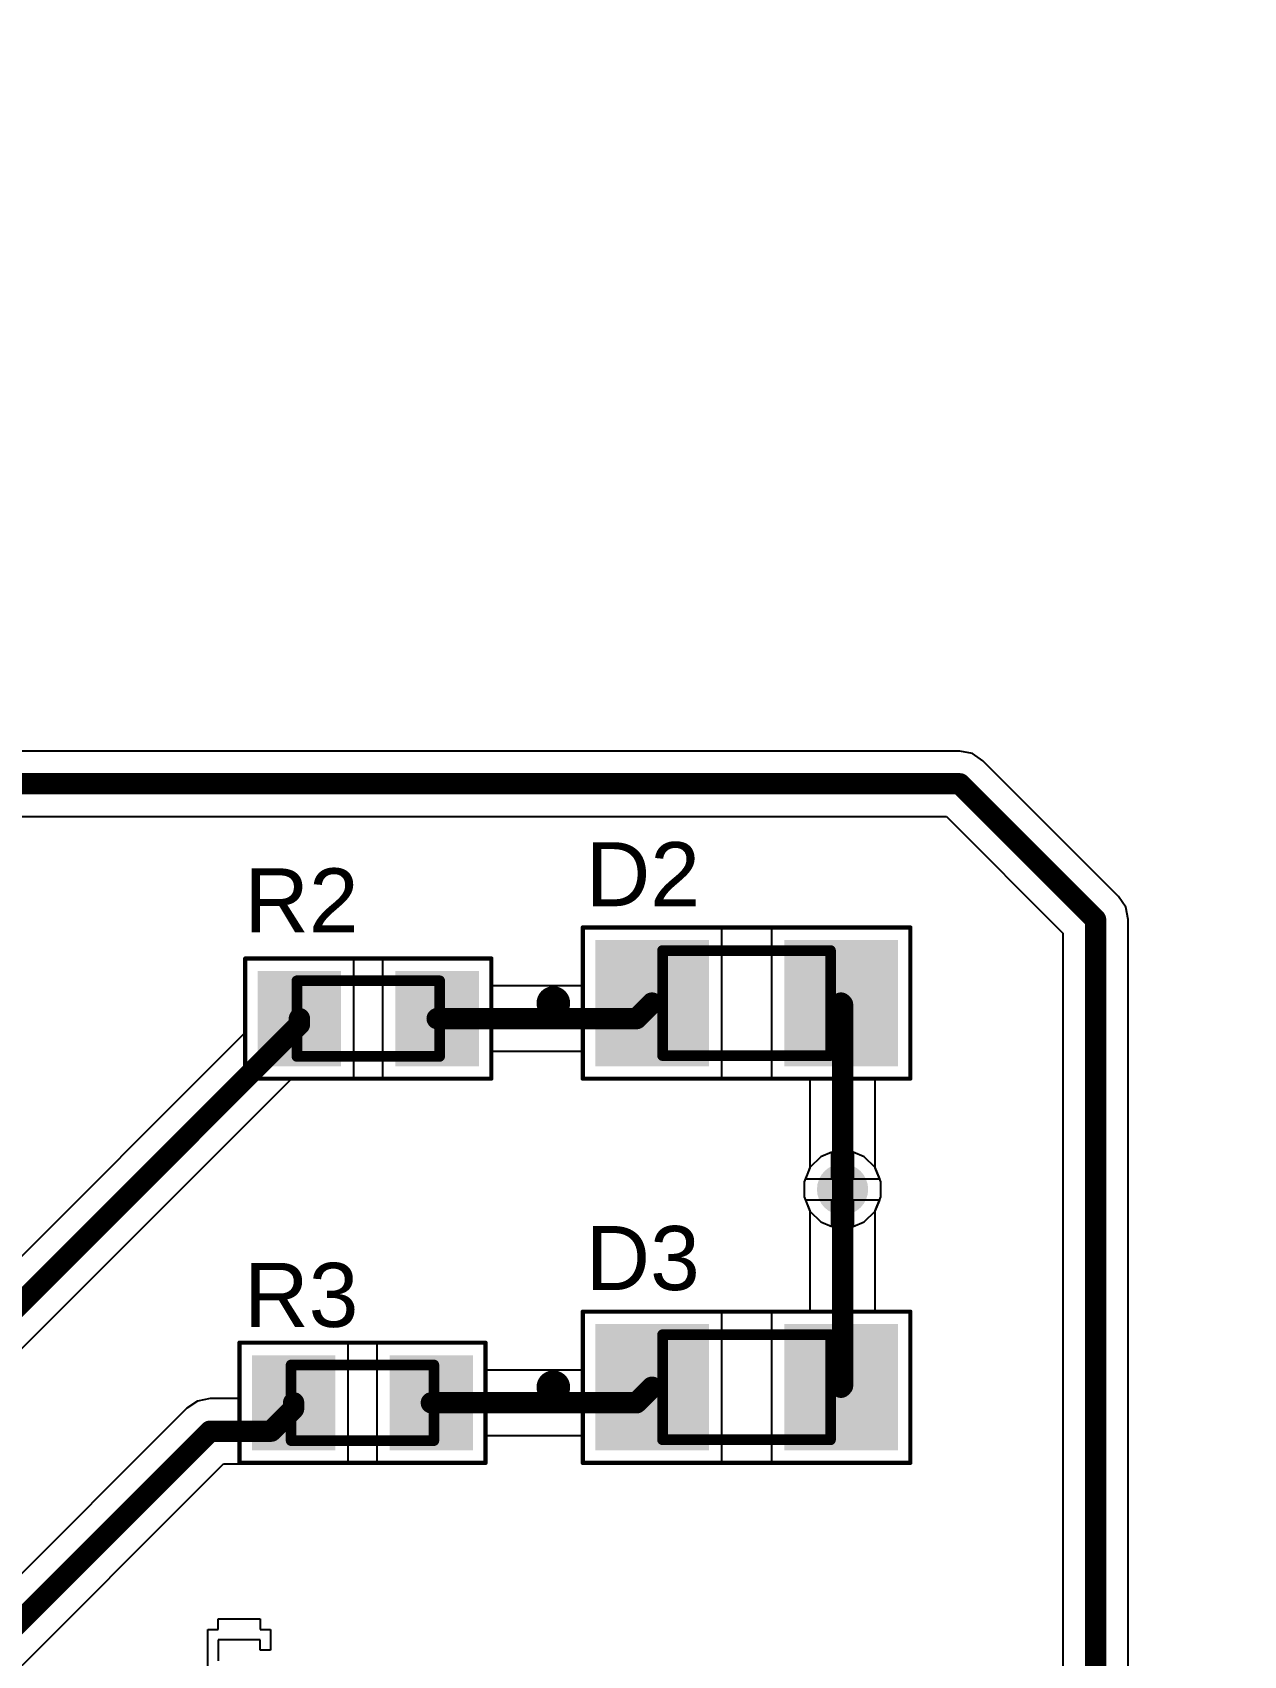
# Model space of a CAD drawing. Header units: inches. Extents: x 0.02 to 6.01, y 0.01 to 5.6.
# Drawn here: x 4.075 to 4.643, y 3.472 to 4.232 of the extents above; entities that cross this region are included whole.
import ezdxf

# ---------------------------------------------------------------- set-up
doc = ezdxf.new("R2010")
doc.units = ezdxf.units.IN
doc.header["$MEASUREMENT"] = 0
for name, color, linetype in [('Bottom Layer', 5, 'Continuous'), ('Bottom Overlay', 54, 'Continuous'), ('Bottom Solder', 6, 'Continuous'), ('Mechanical 13', 56, 'Continuous'), ('Mechanical 15', 56, 'Continuous'), ('Top Layer', 1, 'Continuous'), ('Top Overlay', 2, 'Continuous'), ('Top Paste', 8, 'Continuous'), ('Top Solder', 216, 'Continuous'), ('Via Holes', 16, 'Continuous')]:
    doc.layers.add(name, color=color, linetype=linetype)
doc.styles.add('Arial', font='', dxfattribs={"height": 0.2})
doc.styles.get('Arial').set_extended_font_data('Arial')

# ---------------------------------------------------------------- blocks, each defined once
blk = doc.blocks.new('RESC1608X55N_11')
at = {"layer": 'Top Layer'}
for points in [[(-0.04783, 0.01831), (-0.01673, 0.01831), (-0.01673, -0.01831), (-0.04783, -0.01831)], [(0.01673, 0.01831), (0.04783, 0.01831), (0.04783, -0.01831), (0.01673, -0.01831)]]:
    blk.add_hatch(color=1, dxfattribs=at).paths.add_polyline_path(points)
at = {"layer": 'Top Paste'}
for points in [[(-0.04783, 0.01831), (-0.01673, 0.01831), (-0.01673, -0.01831), (-0.04783, -0.01831)], [(0.01673, 0.01831), (0.04783, 0.01831), (0.04783, -0.01831), (0.01673, -0.01831)]]:
    blk.add_hatch(color=8, dxfattribs=at).paths.add_polyline_path(points)
at = {"layer": 'Top Solder'}
for points in [[(-0.05183, 0.02231), (-0.01273, 0.02231), (-0.01273, -0.02231), (-0.05183, -0.02231)], [(0.01273, 0.02231), (0.05183, 0.02231), (0.05183, -0.02231), (0.01273, -0.02231)]]:
    blk.add_hatch(color=216, dxfattribs=at).paths.add_polyline_path(points)
at = {"layer": 'Mechanical 13'}
for points in [[(-0.03346, -0.01772, 0.005, 0.005, 0), (-0.03346, 0.01772, 0.005, 0.005, 0)], [(-0.03346, 0.01772, 0.005, 0.005, 0), (0.03346, 0.01772, 0.005, 0.005, 0)], [(0.03346, -0.01772, 0.005, 0.005, 0), (0.03346, 0.01772, 0.005, 0.005, 0)], [(-0.03346, -0.01772, 0.005, 0.005, 0), (0.03346, -0.01772, 0.005, 0.005, 0)]]:
    blk.add_lwpolyline(points, format="xyseb", dxfattribs=at)
for points in [[(-0.03471, 0.01772, 0.0025, 0.0025, 1), (-0.03221, 0.01772, 0.0025, 0.0025, 1)], [(-0.03471, 0.01772, 0.0025, 0.0025, 1), (-0.03221, 0.01772, 0.0025, 0.0025, 1)], [(0.03221, 0.01772, 0.0025, 0.0025, 1), (0.03471, 0.01772, 0.0025, 0.0025, 1)], [(0.03221, 0.01772, 0.0025, 0.0025, 1), (0.03471, 0.01772, 0.0025, 0.0025, 1)], [(-0.03471, -0.01772, 0.0025, 0.0025, 1), (-0.03221, -0.01772, 0.0025, 0.0025, 1)], [(-0.03471, -0.01772, 0.0025, 0.0025, 1), (-0.03221, -0.01772, 0.0025, 0.0025, 1)], [(0.03221, -0.01772, 0.0025, 0.0025, 1), (0.03471, -0.01772, 0.0025, 0.0025, 1)], [(0.03221, -0.01772, 0.0025, 0.0025, 1), (0.03471, -0.01772, 0.0025, 0.0025, 1)]]:
    blk.add_lwpolyline(points, format="xyseb", close=True, dxfattribs=at)
at = {"layer": 'Mechanical 15'}
for points in [[(-0.05768, -0.02815, 0.00197, 0.00197, 0), (-0.05768, 0.02815, 0.00197, 0.00197, 0)], [(-0.05768, 0.02815, 0.00197, 0.00197, 0), (0.05768, 0.02815, 0.00197, 0.00197, 0)], [(0.05768, -0.02815, 0.00197, 0.00197, 0), (0.05768, 0.02815, 0.00197, 0.00197, 0)], [(-0.05768, -0.02815, 0.00197, 0.00197, 0), (0.05768, -0.02815, 0.00197, 0.00197, 0)]]:
    blk.add_lwpolyline(points, format="xyseb", dxfattribs=at)
for points in [[(-0.05817, 0.02815, 0.000984, 0.000984, 1), (-0.05719, 0.02815, 0.000984, 0.000984, 1)], [(-0.05817, 0.02815, 0.000984, 0.000984, 1), (-0.05719, 0.02815, 0.000984, 0.000984, 1)], [(0.05719, 0.02815, 0.000984, 0.000984, 1), (0.05817, 0.02815, 0.000984, 0.000984, 1)], [(0.05719, 0.02815, 0.000984, 0.000984, 1), (0.05817, 0.02815, 0.000984, 0.000984, 1)], [(-0.05817, -0.02815, 0.000984, 0.000984, 1), (-0.05719, -0.02815, 0.000984, 0.000984, 1)], [(-0.05817, -0.02815, 0.000984, 0.000984, 1), (-0.05719, -0.02815, 0.000984, 0.000984, 1)], [(0.05719, -0.02815, 0.000984, 0.000984, 1), (0.05817, -0.02815, 0.000984, 0.000984, 1)], [(0.05719, -0.02815, 0.000984, 0.000984, 1), (0.05817, -0.02815, 0.000984, 0.000984, 1)]]:
    blk.add_lwpolyline(points, format="xyseb", close=True, dxfattribs=at)
at = {"layer": 'Top Overlay'}
for points in [[(-0.00433, 0.01772, 0.005, 0.005, 0), (0.00433, 0.01772, 0.005, 0.005, 0)], [(-0.00433, -0.01772, 0.005, 0.005, 0), (0.00433, -0.01772, 0.005, 0.005, 0)]]:
    blk.add_lwpolyline(points, format="xyseb", dxfattribs=at)
for points in [[(-0.00558, 0.01772, 0.0025, 0.0025, 1), (-0.00308, 0.01772, 0.0025, 0.0025, 1)], [(0.00308, 0.01772, 0.0025, 0.0025, 1), (0.00558, 0.01772, 0.0025, 0.0025, 1)], [(-0.00558, -0.01772, 0.0025, 0.0025, 1), (-0.00308, -0.01772, 0.0025, 0.0025, 1)], [(0.00308, -0.01772, 0.0025, 0.0025, 1), (0.00558, -0.01772, 0.0025, 0.0025, 1)]]:
    blk.add_lwpolyline(points, format="xyseb", close=True, dxfattribs=at)
blk = doc.blocks.new('RESC1608X55N_12')
at = {"layer": 'Top Layer'}
for points in [[(-0.04783, 0.01831), (-0.01673, 0.01831), (-0.01673, -0.01831), (-0.04783, -0.01831)], [(0.01673, 0.01831), (0.04783, 0.01831), (0.04783, -0.01831), (0.01673, -0.01831)]]:
    blk.add_hatch(color=1, dxfattribs=at).paths.add_polyline_path(points)
at = {"layer": 'Top Paste'}
for points in [[(-0.04783, 0.01831), (-0.01673, 0.01831), (-0.01673, -0.01831), (-0.04783, -0.01831)], [(0.01673, 0.01831), (0.04783, 0.01831), (0.04783, -0.01831), (0.01673, -0.01831)]]:
    blk.add_hatch(color=8, dxfattribs=at).paths.add_polyline_path(points)
at = {"layer": 'Top Solder'}
for points in [[(-0.05183, 0.02231), (-0.01273, 0.02231), (-0.01273, -0.02231), (-0.05183, -0.02231)], [(0.01273, 0.02231), (0.05183, 0.02231), (0.05183, -0.02231), (0.01273, -0.02231)]]:
    blk.add_hatch(color=216, dxfattribs=at).paths.add_polyline_path(points)
at = {"layer": 'Mechanical 13'}
for points in [[(-0.03346, -0.01772, 0.005, 0.005, 0), (-0.03346, 0.01772, 0.005, 0.005, 0)], [(-0.03346, 0.01772, 0.005, 0.005, 0), (0.03346, 0.01772, 0.005, 0.005, 0)], [(0.03346, -0.01772, 0.005, 0.005, 0), (0.03346, 0.01772, 0.005, 0.005, 0)], [(-0.03346, -0.01772, 0.005, 0.005, 0), (0.03346, -0.01772, 0.005, 0.005, 0)]]:
    blk.add_lwpolyline(points, format="xyseb", dxfattribs=at)
for points in [[(-0.03471, 0.01772, 0.0025, 0.0025, 1), (-0.03221, 0.01772, 0.0025, 0.0025, 1)], [(-0.03471, 0.01772, 0.0025, 0.0025, 1), (-0.03221, 0.01772, 0.0025, 0.0025, 1)], [(0.03221, 0.01772, 0.0025, 0.0025, 1), (0.03471, 0.01772, 0.0025, 0.0025, 1)], [(0.03221, 0.01772, 0.0025, 0.0025, 1), (0.03471, 0.01772, 0.0025, 0.0025, 1)], [(-0.03471, -0.01772, 0.0025, 0.0025, 1), (-0.03221, -0.01772, 0.0025, 0.0025, 1)], [(-0.03471, -0.01772, 0.0025, 0.0025, 1), (-0.03221, -0.01772, 0.0025, 0.0025, 1)], [(0.03221, -0.01772, 0.0025, 0.0025, 1), (0.03471, -0.01772, 0.0025, 0.0025, 1)], [(0.03221, -0.01772, 0.0025, 0.0025, 1), (0.03471, -0.01772, 0.0025, 0.0025, 1)]]:
    blk.add_lwpolyline(points, format="xyseb", close=True, dxfattribs=at)
at = {"layer": 'Mechanical 15'}
for points in [[(-0.05768, -0.02815, 0.00197, 0.00197, 0), (-0.05768, 0.02815, 0.00197, 0.00197, 0)], [(-0.05768, 0.02815, 0.00197, 0.00197, 0), (0.05768, 0.02815, 0.00197, 0.00197, 0)], [(0.05768, -0.02815, 0.00197, 0.00197, 0), (0.05768, 0.02815, 0.00197, 0.00197, 0)], [(-0.05768, -0.02815, 0.00197, 0.00197, 0), (0.05768, -0.02815, 0.00197, 0.00197, 0)]]:
    blk.add_lwpolyline(points, format="xyseb", dxfattribs=at)
for points in [[(-0.05817, 0.02815, 0.000984, 0.000984, 1), (-0.05719, 0.02815, 0.000984, 0.000984, 1)], [(-0.05817, 0.02815, 0.000984, 0.000984, 1), (-0.05719, 0.02815, 0.000984, 0.000984, 1)], [(0.05719, 0.02815, 0.000984, 0.000984, 1), (0.05817, 0.02815, 0.000984, 0.000984, 1)], [(0.05719, 0.02815, 0.000984, 0.000984, 1), (0.05817, 0.02815, 0.000984, 0.000984, 1)], [(-0.05817, -0.02815, 0.000984, 0.000984, 1), (-0.05719, -0.02815, 0.000984, 0.000984, 1)], [(-0.05817, -0.02815, 0.000984, 0.000984, 1), (-0.05719, -0.02815, 0.000984, 0.000984, 1)], [(0.05719, -0.02815, 0.000984, 0.000984, 1), (0.05817, -0.02815, 0.000984, 0.000984, 1)], [(0.05719, -0.02815, 0.000984, 0.000984, 1), (0.05817, -0.02815, 0.000984, 0.000984, 1)]]:
    blk.add_lwpolyline(points, format="xyseb", close=True, dxfattribs=at)
at = {"layer": 'Top Overlay'}
for points in [[(-0.00433, 0.01772, 0.005, 0.005, 0), (0.00433, 0.01772, 0.005, 0.005, 0)], [(-0.00433, -0.01772, 0.005, 0.005, 0), (0.00433, -0.01772, 0.005, 0.005, 0)]]:
    blk.add_lwpolyline(points, format="xyseb", dxfattribs=at)
for points in [[(-0.00558, 0.01772, 0.0025, 0.0025, 1), (-0.00308, 0.01772, 0.0025, 0.0025, 1)], [(0.00308, 0.01772, 0.0025, 0.0025, 1), (0.00558, 0.01772, 0.0025, 0.0025, 1)], [(-0.00558, -0.01772, 0.0025, 0.0025, 1), (-0.00308, -0.01772, 0.0025, 0.0025, 1)], [(0.00308, -0.01772, 0.0025, 0.0025, 1), (0.00558, -0.01772, 0.0025, 0.0025, 1)]]:
    blk.add_lwpolyline(points, format="xyseb", close=True, dxfattribs=at)
blk = doc.blocks.new('LED_7012X1_16')
at = {"layer": 'Top Layer'}
for points in [[(-0.06693, 0.02559), (-0.02165, 0.02559), (-0.02165, -0.02559), (-0.06693, -0.02559)], [(0.02165, 0.02559), (0.06693, 0.02559), (0.06693, -0.02559), (0.02165, -0.02559)]]:
    blk.add_hatch(color=1, dxfattribs=at).paths.add_polyline_path(points)
at = {"layer": 'Top Paste'}
for points in [[(-0.06693, 0.02559), (-0.02165, 0.02559), (-0.02165, -0.02559), (-0.06693, -0.02559)], [(0.02165, 0.02559), (0.06693, 0.02559), (0.06693, -0.02559), (0.02165, -0.02559)]]:
    blk.add_hatch(color=8, dxfattribs=at).paths.add_polyline_path(points)
at = {"layer": 'Top Solder'}
for points in [[(-0.07093, 0.02959), (-0.01765, 0.02959), (-0.01765, -0.02959), (-0.07093, -0.02959)], [(0.01765, 0.02959), (0.07093, 0.02959), (0.07093, -0.02959), (0.01765, -0.02959)]]:
    blk.add_hatch(color=216, dxfattribs=at).paths.add_polyline_path(points)
at = {"layer": 'Mechanical 13'}
for points in [[(-0.03937, -0.02461, 0.005, 0.005, 0), (-0.03937, 0.02461, 0.005, 0.005, 0)], [(-0.03937, 0.02461, 0.005, 0.005, 0), (0.03937, 0.02461, 0.005, 0.005, 0)], [(0.03937, -0.02461, 0.005, 0.005, 0), (0.03937, 0.02461, 0.005, 0.005, 0)], [(-0.03937, -0.02461, 0.005, 0.005, 0), (0.03937, -0.02461, 0.005, 0.005, 0)]]:
    blk.add_lwpolyline(points, format="xyseb", dxfattribs=at)
for points in [[(-0.04062, 0.02461, 0.0025, 0.0025, 1), (-0.03812, 0.02461, 0.0025, 0.0025, 1)], [(-0.04062, 0.02461, 0.0025, 0.0025, 1), (-0.03812, 0.02461, 0.0025, 0.0025, 1)], [(0.03812, 0.02461, 0.0025, 0.0025, 1), (0.04062, 0.02461, 0.0025, 0.0025, 1)], [(0.03812, 0.02461, 0.0025, 0.0025, 1), (0.04062, 0.02461, 0.0025, 0.0025, 1)], [(-0.08661, 0, 0.00787, 0.00787, 1), (-0.09449, 0, 0.00787, 0.00787, 1)], [(-0.09646, 0, 0.00394, 0.00394, 1), (-0.09252, 0, 0.00394, 0.00394, 1)], [(-0.08858, 0, 0.00394, 0.00394, 1), (-0.08465, 0, 0.00394, 0.00394, 1)], [(-0.04062, -0.02461, 0.0025, 0.0025, 1), (-0.03812, -0.02461, 0.0025, 0.0025, 1)], [(-0.04062, -0.02461, 0.0025, 0.0025, 1), (-0.03812, -0.02461, 0.0025, 0.0025, 1)], [(0.03812, -0.02461, 0.0025, 0.0025, 1), (0.04062, -0.02461, 0.0025, 0.0025, 1)], [(0.03812, -0.02461, 0.0025, 0.0025, 1), (0.04062, -0.02461, 0.0025, 0.0025, 1)]]:
    blk.add_lwpolyline(points, format="xyseb", close=True, dxfattribs=at)
at = {"layer": 'Mechanical 15'}
for points in [[(-0.07677, -0.03543, 0.00197, 0.00197, 0), (-0.07677, 0.03543, 0.00197, 0.00197, 0)], [(-0.07677, 0.03543, 0.00197, 0.00197, 0), (0.07677, 0.03543, 0.00197, 0.00197, 0)], [(0.07677, -0.03543, 0.00197, 0.00197, 0), (0.07677, 0.03543, 0.00197, 0.00197, 0)], [(-0.07677, -0.03543, 0.00197, 0.00197, 0), (0.07677, -0.03543, 0.00197, 0.00197, 0)]]:
    blk.add_lwpolyline(points, format="xyseb", dxfattribs=at)
for points in [[(-0.07726, 0.03543, 0.000984, 0.000984, 1), (-0.07628, 0.03543, 0.000984, 0.000984, 1)], [(-0.07726, 0.03543, 0.000984, 0.000984, 1), (-0.07628, 0.03543, 0.000984, 0.000984, 1)], [(0.07628, 0.03543, 0.000984, 0.000984, 1), (0.07726, 0.03543, 0.000984, 0.000984, 1)], [(0.07628, 0.03543, 0.000984, 0.000984, 1), (0.07726, 0.03543, 0.000984, 0.000984, 1)], [(-0.07726, -0.03543, 0.000984, 0.000984, 1), (-0.07628, -0.03543, 0.000984, 0.000984, 1)], [(-0.07726, -0.03543, 0.000984, 0.000984, 1), (-0.07628, -0.03543, 0.000984, 0.000984, 1)], [(0.07628, -0.03543, 0.000984, 0.000984, 1), (0.07726, -0.03543, 0.000984, 0.000984, 1)], [(0.07628, -0.03543, 0.000984, 0.000984, 1), (0.07726, -0.03543, 0.000984, 0.000984, 1)]]:
    blk.add_lwpolyline(points, format="xyseb", close=True, dxfattribs=at)
at = {"layer": 'Top Overlay'}
for points in [[(-0.00906, 0.02461, 0.005, 0.005, 0), (0.00906, 0.02461, 0.005, 0.005, 0)], [(-0.00906, -0.02461, 0.005, 0.005, 0), (0.00906, -0.02461, 0.005, 0.005, 0)]]:
    blk.add_lwpolyline(points, format="xyseb", dxfattribs=at)
for points in [[(-0.01031, 0.02461, 0.0025, 0.0025, 1), (-0.00781, 0.02461, 0.0025, 0.0025, 1)], [(0.00781, 0.02461, 0.0025, 0.0025, 1), (0.01031, 0.02461, 0.0025, 0.0025, 1)], [(-0.08661, 0, 0.00787, 0.00787, 1), (-0.09449, 0, 0.00787, 0.00787, 1)], [(-0.09646, 0, 0.00394, 0.00394, 1), (-0.09252, 0, 0.00394, 0.00394, 1)], [(-0.08858, 0, 0.00394, 0.00394, 1), (-0.08465, 0, 0.00394, 0.00394, 1)], [(-0.01031, -0.02461, 0.0025, 0.0025, 1), (-0.00781, -0.02461, 0.0025, 0.0025, 1)], [(0.00781, -0.02461, 0.0025, 0.0025, 1), (0.01031, -0.02461, 0.0025, 0.0025, 1)]]:
    blk.add_lwpolyline(points, format="xyseb", close=True, dxfattribs=at)
blk = doc.blocks.new('LED_7012X1_17')
at = {"layer": 'Top Layer'}
for points in [[(-0.06693, 0.02559), (-0.02165, 0.02559), (-0.02165, -0.02559), (-0.06693, -0.02559)], [(0.02165, 0.02559), (0.06693, 0.02559), (0.06693, -0.02559), (0.02165, -0.02559)]]:
    blk.add_hatch(color=1, dxfattribs=at).paths.add_polyline_path(points)
at = {"layer": 'Top Paste'}
for points in [[(-0.06693, 0.02559), (-0.02165, 0.02559), (-0.02165, -0.02559), (-0.06693, -0.02559)], [(0.02165, 0.02559), (0.06693, 0.02559), (0.06693, -0.02559), (0.02165, -0.02559)]]:
    blk.add_hatch(color=8, dxfattribs=at).paths.add_polyline_path(points)
at = {"layer": 'Top Solder'}
for points in [[(-0.07093, 0.02959), (-0.01765, 0.02959), (-0.01765, -0.02959), (-0.07093, -0.02959)], [(0.01765, 0.02959), (0.07093, 0.02959), (0.07093, -0.02959), (0.01765, -0.02959)]]:
    blk.add_hatch(color=216, dxfattribs=at).paths.add_polyline_path(points)
at = {"layer": 'Mechanical 13'}
for points in [[(-0.03937, -0.02461, 0.005, 0.005, 0), (-0.03937, 0.02461, 0.005, 0.005, 0)], [(-0.03937, 0.02461, 0.005, 0.005, 0), (0.03937, 0.02461, 0.005, 0.005, 0)], [(0.03937, -0.02461, 0.005, 0.005, 0), (0.03937, 0.02461, 0.005, 0.005, 0)], [(-0.03937, -0.02461, 0.005, 0.005, 0), (0.03937, -0.02461, 0.005, 0.005, 0)]]:
    blk.add_lwpolyline(points, format="xyseb", dxfattribs=at)
for points in [[(-0.04062, 0.02461, 0.0025, 0.0025, 1), (-0.03812, 0.02461, 0.0025, 0.0025, 1)], [(-0.04062, 0.02461, 0.0025, 0.0025, 1), (-0.03812, 0.02461, 0.0025, 0.0025, 1)], [(0.03812, 0.02461, 0.0025, 0.0025, 1), (0.04062, 0.02461, 0.0025, 0.0025, 1)], [(0.03812, 0.02461, 0.0025, 0.0025, 1), (0.04062, 0.02461, 0.0025, 0.0025, 1)], [(-0.08661, 0, 0.00787, 0.00787, 1), (-0.09449, 0, 0.00787, 0.00787, 1)], [(-0.09646, 0, 0.00394, 0.00394, 1), (-0.09252, 0, 0.00394, 0.00394, 1)], [(-0.08858, 0, 0.00394, 0.00394, 1), (-0.08465, 0, 0.00394, 0.00394, 1)], [(-0.04062, -0.02461, 0.0025, 0.0025, 1), (-0.03812, -0.02461, 0.0025, 0.0025, 1)], [(-0.04062, -0.02461, 0.0025, 0.0025, 1), (-0.03812, -0.02461, 0.0025, 0.0025, 1)], [(0.03812, -0.02461, 0.0025, 0.0025, 1), (0.04062, -0.02461, 0.0025, 0.0025, 1)], [(0.03812, -0.02461, 0.0025, 0.0025, 1), (0.04062, -0.02461, 0.0025, 0.0025, 1)]]:
    blk.add_lwpolyline(points, format="xyseb", close=True, dxfattribs=at)
at = {"layer": 'Mechanical 15'}
for points in [[(-0.07677, -0.03543, 0.00197, 0.00197, 0), (-0.07677, 0.03543, 0.00197, 0.00197, 0)], [(-0.07677, 0.03543, 0.00197, 0.00197, 0), (0.07677, 0.03543, 0.00197, 0.00197, 0)], [(0.07677, -0.03543, 0.00197, 0.00197, 0), (0.07677, 0.03543, 0.00197, 0.00197, 0)], [(-0.07677, -0.03543, 0.00197, 0.00197, 0), (0.07677, -0.03543, 0.00197, 0.00197, 0)]]:
    blk.add_lwpolyline(points, format="xyseb", dxfattribs=at)
for points in [[(-0.07726, 0.03543, 0.000984, 0.000984, 1), (-0.07628, 0.03543, 0.000984, 0.000984, 1)], [(-0.07726, 0.03543, 0.000984, 0.000984, 1), (-0.07628, 0.03543, 0.000984, 0.000984, 1)], [(0.07628, 0.03543, 0.000984, 0.000984, 1), (0.07726, 0.03543, 0.000984, 0.000984, 1)], [(0.07628, 0.03543, 0.000984, 0.000984, 1), (0.07726, 0.03543, 0.000984, 0.000984, 1)], [(-0.07726, -0.03543, 0.000984, 0.000984, 1), (-0.07628, -0.03543, 0.000984, 0.000984, 1)], [(-0.07726, -0.03543, 0.000984, 0.000984, 1), (-0.07628, -0.03543, 0.000984, 0.000984, 1)], [(0.07628, -0.03543, 0.000984, 0.000984, 1), (0.07726, -0.03543, 0.000984, 0.000984, 1)], [(0.07628, -0.03543, 0.000984, 0.000984, 1), (0.07726, -0.03543, 0.000984, 0.000984, 1)]]:
    blk.add_lwpolyline(points, format="xyseb", close=True, dxfattribs=at)
at = {"layer": 'Top Overlay'}
for points in [[(-0.00906, 0.02461, 0.005, 0.005, 0), (0.00906, 0.02461, 0.005, 0.005, 0)], [(-0.00906, -0.02461, 0.005, 0.005, 0), (0.00906, -0.02461, 0.005, 0.005, 0)]]:
    blk.add_lwpolyline(points, format="xyseb", dxfattribs=at)
for points in [[(-0.01031, 0.02461, 0.0025, 0.0025, 1), (-0.00781, 0.02461, 0.0025, 0.0025, 1)], [(0.00781, 0.02461, 0.0025, 0.0025, 1), (0.01031, 0.02461, 0.0025, 0.0025, 1)], [(-0.08661, 0, 0.00787, 0.00787, 1), (-0.09449, 0, 0.00787, 0.00787, 1)], [(-0.09646, 0, 0.00394, 0.00394, 1), (-0.09252, 0, 0.00394, 0.00394, 1)], [(-0.08858, 0, 0.00394, 0.00394, 1), (-0.08465, 0, 0.00394, 0.00394, 1)], [(-0.01031, -0.02461, 0.0025, 0.0025, 1), (-0.00781, -0.02461, 0.0025, 0.0025, 1)], [(0.00781, -0.02461, 0.0025, 0.0025, 1), (0.01031, -0.02461, 0.0025, 0.0025, 1)]]:
    blk.add_lwpolyline(points, format="xyseb", close=True, dxfattribs=at)

msp = doc.modelspace()

# ---------------------------------------------------------------- hatches: boundary and pattern name
at = {"layer": 'Bottom Layer'}
h = msp.add_hatch(color=5, dxfattribs=at)
edge = h.paths.add_edge_path()
edge.add_arc((4.455, 3.69), 0.008, 0, 360)
at = {"layer": 'Bottom Solder'}
h = msp.add_hatch(color=6, dxfattribs=at)
edge = h.paths.add_edge_path()
edge.add_arc((4.455, 3.69), 0.012, 0, 360)
at = {"layer": 'Top Layer'}
h = msp.add_hatch(color=1, dxfattribs=at)
edge = h.paths.add_edge_path()
edge.add_arc((4.455, 3.69), 0.008, 0, 360)
at = {"layer": 'Top Solder'}
h = msp.add_hatch(color=216, dxfattribs=at)
edge = h.paths.add_edge_path()
edge.add_arc((4.455, 3.69), 0.012, 0, 360)
at = {"layer": 'Via Holes'}
h = msp.add_hatch(color=7, dxfattribs=at)
edge = h.paths.add_edge_path()
edge.add_arc((4.455, 3.69), 0.004, 0, 360)

# ---------------------------------------------------------------- linework, layer by layer
at = {"layer": 'Bottom Layer'}
for p, q in [((4.4448, 3.70526), (4.43974, 3.7002)), ((4.45, 3.70741), (4.4448, 3.70526)), ((4.45, 3.695), (4.45, 3.70741)), ((4.4652, 3.70526), (4.46, 3.70741)), ((4.46, 3.70741), (4.46, 3.695)), ((4.47026, 3.7002), (4.4652, 3.70526)), ((4.43974, 3.7002), (4.43759, 3.695)), ((4.47241, 3.695), (4.47026, 3.7002)), ((4.43759, 3.695), (4.45, 3.695)), ((4.46, 3.695), (4.47241, 3.695)), ((4.45, 3.685), (4.43759, 3.685)), ((4.43759, 3.685), (4.43974, 3.6798)), ((4.45, 3.67259), (4.45, 3.685)), ((4.47241, 3.685), (4.46, 3.685)), ((4.46, 3.685), (4.46, 3.67259)), ((4.47026, 3.6798), (4.47241, 3.685)), ((4.43974, 3.6798), (4.4448, 3.67474)), ((4.4448, 3.67474), (4.45, 3.67259)), ((4.46, 3.67259), (4.4652, 3.67474)), ((4.4652, 3.67474), (4.47026, 3.6798))]:
    msp.add_line(p, q, dxfattribs=at)
msp.add_lwpolyline([(4.54993, 5.5954, 0.01, 0.01, -0.760418), (3.00371, 0.01993, 0.01, 0.01, 0)], format="xyseb", dxfattribs=at)
at = {"layer": 'Bottom Overlay'}
for p, q in [((4.15751, 3.45445), (4.15751, 3.48381)), ((4.15751, 3.48381), (4.1624, 3.48381)), ((4.1624, 3.48381), (4.1624, 3.48871)), ((4.1624, 3.48871), (4.16729, 3.48871)), ((4.16729, 3.48871), (4.17219, 3.48871)), ((4.17219, 3.48871), (4.18197, 3.48871)), ((4.18197, 3.48871), (4.18197, 3.48381)), ((4.18197, 3.48381), (4.18687, 3.48381)), ((4.18687, 3.48381), (4.18687, 3.47403)), ((4.18197, 3.47892), (4.1624, 3.47892)), ((4.1624, 3.47892), (4.1624, 3.46913)), ((4.18197, 3.47403), (4.18197, 3.47892)), ((4.18687, 3.47403), (4.18197, 3.47403))]:
    msp.add_line(p, q, dxfattribs=at)
at = {"layer": 'Top Layer'}
for p, q in [((4.51, 3.89529), (2.65821, 3.89529)), ((4.51585, 3.89413), (4.51, 3.89529)), ((4.52081, 3.89081), (4.51585, 3.89413)), ((4.5844, 3.82723), (4.52081, 3.89081)), ((2.65187, 3.86471), (4.50367, 3.86471)), ((4.50367, 3.86471), (4.55829, 3.81008)), ((4.58771, 3.82227), (4.5844, 3.82723)), ((4.58888, 3.81642), (4.58771, 3.82227)), ((4.39835, 3.81287), (4.33307, 3.81287)), ((4.33307, 3.81287), (4.33307, 3.78529)), ((4.39835, 3.74169), (4.39835, 3.81287)), ((4.48693, 3.81287), (4.42165, 3.81287)), ((4.42165, 3.81287), (4.42165, 3.74169)), ((4.48693, 3.74169), (4.48693, 3.81287)), ((4.55829, 3.81008), (4.55829, 3.13047)), ((4.58888, 3.13047), (4.58888, 3.81642)), ((4.22598, 3.79831), (4.17488, 3.79831)), ((4.17488, 3.79831), (4.17488, 3.76332)), ((4.22598, 3.74169), (4.22598, 3.79831)), ((4.29055, 3.79831), (4.23945, 3.79831)), ((4.23945, 3.79831), (4.23945, 3.74169)), ((4.29055, 3.78529), (4.29055, 3.79831)), ((4.33307, 3.78529), (4.29055, 3.78529)), ((4.17488, 3.76332), (3.84606, 3.4345)), ((4.29055, 3.74169), (4.29055, 3.75471)), ((4.29055, 3.75471), (4.33307, 3.75471)), ((4.33307, 3.75471), (4.33307, 3.74169)), ((3.87217, 3.41735), (4.19651, 3.74169)), ((4.19651, 3.74169), (4.22598, 3.74169)), ((4.23945, 3.74169), (4.29055, 3.74169)), ((4.33307, 3.74169), (4.39835, 3.74169)), ((4.42165, 3.74169), (4.43971, 3.74169)), ((4.43971, 3.74169), (4.43971, 3.70011)), ((4.47029, 3.70011), (4.47029, 3.74169)), ((4.47029, 3.74169), (4.48693, 3.74169)), ((4.43971, 3.70011), (4.437, 3.69358)), ((4.473, 3.69358), (4.47029, 3.70011)), ((4.437, 3.69358), (4.437, 3.68642)), ((4.473, 3.68642), (4.473, 3.69358)), ((4.437, 3.68642), (4.43971, 3.67989)), ((4.47029, 3.67989), (4.473, 3.68642)), ((4.43971, 3.67989), (4.43971, 3.63287)), ((4.47029, 3.63287), (4.47029, 3.67989)), ((4.39835, 3.63287), (4.33307, 3.63287)), ((4.33307, 3.63287), (4.33307, 3.60529)), ((4.39835, 3.56169), (4.39835, 3.63287)), ((4.43971, 3.63287), (4.42165, 3.63287)), ((4.42165, 3.63287), (4.42165, 3.56169)), ((4.48693, 3.63287), (4.47029, 3.63287)), ((4.48693, 3.56169), (4.48693, 3.63287)), ((4.22327, 3.61831), (4.17217, 3.61831)), ((4.17217, 3.61831), (4.17217, 3.59199)), ((4.22327, 3.56169), (4.22327, 3.61831)), ((4.28783, 3.61831), (4.23673, 3.61831)), ((4.23673, 3.61831), (4.23673, 3.56169)), ((4.28783, 3.60529), (4.28783, 3.61831)), ((4.33307, 3.60529), (4.28783, 3.60529)), ((4.15271, 3.59082), (4.14775, 3.58751)), ((4.15857, 3.59199), (4.15271, 3.59082)), ((4.17217, 3.59199), (4.15857, 3.59199)), ((4.14775, 3.58751), (3.97207, 3.41182)), ((4.28783, 3.56169), (4.28783, 3.57471)), ((4.28783, 3.57471), (4.33307, 3.57471)), ((4.33307, 3.57471), (4.33307, 3.56169)), ((3.9937, 3.39019), (4.1649, 3.5614)), ((4.1649, 3.5614), (4.18717, 3.5614)), ((4.18717, 3.5614), (4.18864, 3.56169)), ((4.18864, 3.56169), (4.22327, 3.56169)), ((4.23673, 3.56169), (4.28783, 3.56169)), ((4.33307, 3.56169), (4.39835, 3.56169)), ((4.42165, 3.56169), (4.48693, 3.56169))]:
    msp.add_line(p, q, dxfattribs=at)
for points in [[(4.54809, 5.5936, 0.01, 0.01, -0.760418), (3.00187, 0.01813, 0.01, 0.01, 0)], [(2.65187, 3.88, 0.01, 0.01, 0), (4.51, 3.88, 0.01, 0.01, 0)], [(4.51, 3.88, 0.01, 0.01, 0), (4.57358, 3.81642, 0.01, 0.01, 0)], [(4.57358, 3.07913, 0.01, 0.01, 0), (4.57358, 3.81642, 0.01, 0.01, 0)], [(4.35843, 3.77, 0.01, 0.01, 0), (4.36571, 3.77728, 0.01, 0.01, 0)], [(4.45429, 3.77728, 0.01, 0.01, 0), (4.455, 3.77657, 0.01, 0.01, 0)], [(4.455, 3.69, 0.01, 0.01, 0), (4.455, 3.77657, 0.01, 0.01, 0)], [(3.85687, 3.42369, 0.01, 0.01, 0), (4.20043, 3.76724, 0.01, 0.01, 0)], [(4.20043, 3.76724, 0.01, 0.01, 0), (4.20043, 3.77, 0.01, 0.01, 0)], [(4.265, 3.77, 0.01, 0.01, 0), (4.35843, 3.77, 0.01, 0.01, 0)], [(4.455, 3.59799, 0.01, 0.01, 0), (4.455, 3.69, 0.01, 0.01, 0)], [(4.35843, 3.59, 0.01, 0.01, 0), (4.36571, 3.59728, 0.01, 0.01, 0)], [(4.45429, 3.59728, 0.01, 0.01, 0), (4.455, 3.59799, 0.01, 0.01, 0)], [(4.18717, 3.57669, 0.01, 0.01, 0), (4.19772, 3.58724, 0.01, 0.01, 0)], [(4.19772, 3.58724, 0.01, 0.01, 0), (4.19772, 3.59, 0.01, 0.01, 0)], [(4.26228, 3.59, 0.01, 0.01, 0), (4.35843, 3.59, 0.01, 0.01, 0)], [(3.95687, 3.375, 0.01, 0.01, 0), (4.15857, 3.57669, 0.01, 0.01, 0)], [(4.15857, 3.57669, 0.01, 0.01, 0), (4.18717, 3.57669, 0.01, 0.01, 0)]]:
    msp.add_lwpolyline(points, format="xyseb", dxfattribs=at)
for points in [[(4.5075, 3.88, 0.005, 0.005, 1), (4.5125, 3.88, 0.005, 0.005, 1)], [(4.5075, 3.88, 0.005, 0.005, 1), (4.5125, 3.88, 0.005, 0.005, 1)], [(4.57108, 3.81642, 0.005, 0.005, 1), (4.57608, 3.81642, 0.005, 0.005, 1)], [(4.57108, 3.81642, 0.005, 0.005, 1), (4.57608, 3.81642, 0.005, 0.005, 1)], [(4.36321, 3.77728, 0.005, 0.005, 1), (4.36821, 3.77728, 0.005, 0.005, 1)], [(4.45179, 3.77728, 0.005, 0.005, 1), (4.45679, 3.77728, 0.005, 0.005, 1)], [(4.4525, 3.77657, 0.005, 0.005, 1), (4.4575, 3.77657, 0.005, 0.005, 1)], [(4.4525, 3.77657, 0.005, 0.005, 1), (4.4575, 3.77657, 0.005, 0.005, 1)], [(4.19793, 3.77, 0.005, 0.005, 1), (4.20293, 3.77, 0.005, 0.005, 1)], [(4.19793, 3.76724, 0.005, 0.005, 1), (4.20293, 3.76724, 0.005, 0.005, 1)], [(4.19793, 3.76724, 0.005, 0.005, 1), (4.20293, 3.76724, 0.005, 0.005, 1)], [(4.2625, 3.77, 0.005, 0.005, 1), (4.2675, 3.77, 0.005, 0.005, 1)], [(4.35593, 3.77, 0.005, 0.005, 1), (4.36093, 3.77, 0.005, 0.005, 1)], [(4.35593, 3.77, 0.005, 0.005, 1), (4.36093, 3.77, 0.005, 0.005, 1)], [(4.4525, 3.69, 0.005, 0.005, 1), (4.4575, 3.69, 0.005, 0.005, 1)], [(4.4525, 3.69, 0.005, 0.005, 1), (4.4575, 3.69, 0.005, 0.005, 1)], [(4.36321, 3.59728, 0.005, 0.005, 1), (4.36821, 3.59728, 0.005, 0.005, 1)], [(4.45179, 3.59728, 0.005, 0.005, 1), (4.45679, 3.59728, 0.005, 0.005, 1)], [(4.4525, 3.59799, 0.005, 0.005, 1), (4.4575, 3.59799, 0.005, 0.005, 1)], [(4.4525, 3.59799, 0.005, 0.005, 1), (4.4575, 3.59799, 0.005, 0.005, 1)], [(4.19522, 3.59, 0.005, 0.005, 1), (4.20022, 3.59, 0.005, 0.005, 1)], [(4.19522, 3.58724, 0.005, 0.005, 1), (4.20022, 3.58724, 0.005, 0.005, 1)], [(4.19522, 3.58724, 0.005, 0.005, 1), (4.20022, 3.58724, 0.005, 0.005, 1)], [(4.25978, 3.59, 0.005, 0.005, 1), (4.26478, 3.59, 0.005, 0.005, 1)], [(4.35593, 3.59, 0.005, 0.005, 1), (4.36093, 3.59, 0.005, 0.005, 1)], [(4.35593, 3.59, 0.005, 0.005, 1), (4.36093, 3.59, 0.005, 0.005, 1)], [(4.15607, 3.57669, 0.005, 0.005, 1), (4.16107, 3.57669, 0.005, 0.005, 1)], [(4.15607, 3.57669, 0.005, 0.005, 1), (4.16107, 3.57669, 0.005, 0.005, 1)], [(4.18467, 3.57669, 0.005, 0.005, 1), (4.18967, 3.57669, 0.005, 0.005, 1)], [(4.18467, 3.57669, 0.005, 0.005, 1), (4.18967, 3.57669, 0.005, 0.005, 1)]]:
    msp.add_lwpolyline(points, format="xyseb", close=True, dxfattribs=at)

# ---------------------------------------------------------------- block references
for name, p in [('LED_7012X1_17', (4.41, 3.77728)), ('RESC1608X55N_12', (4.23272, 3.77)), ('LED_7012X1_16', (4.41, 3.59728)), ('RESC1608X55N_11', (4.23, 3.59))]:
    msp.add_blockref(name, p)

# ---------------------------------------------------------------- texts
at = {"layer": 'Top Overlay', "style": 'Arial'}
for s, p in [('D2', (4.33463, 3.82266)), ('R2', (4.17464, 3.81037)), ('D3', (4.33453, 3.64282)), ('R3', (4.17454, 3.62554))]:
    msp.add_text(s, height=0.03, dxfattribs=at).set_placement(p)

doc.saveas('drawing.dxf')
